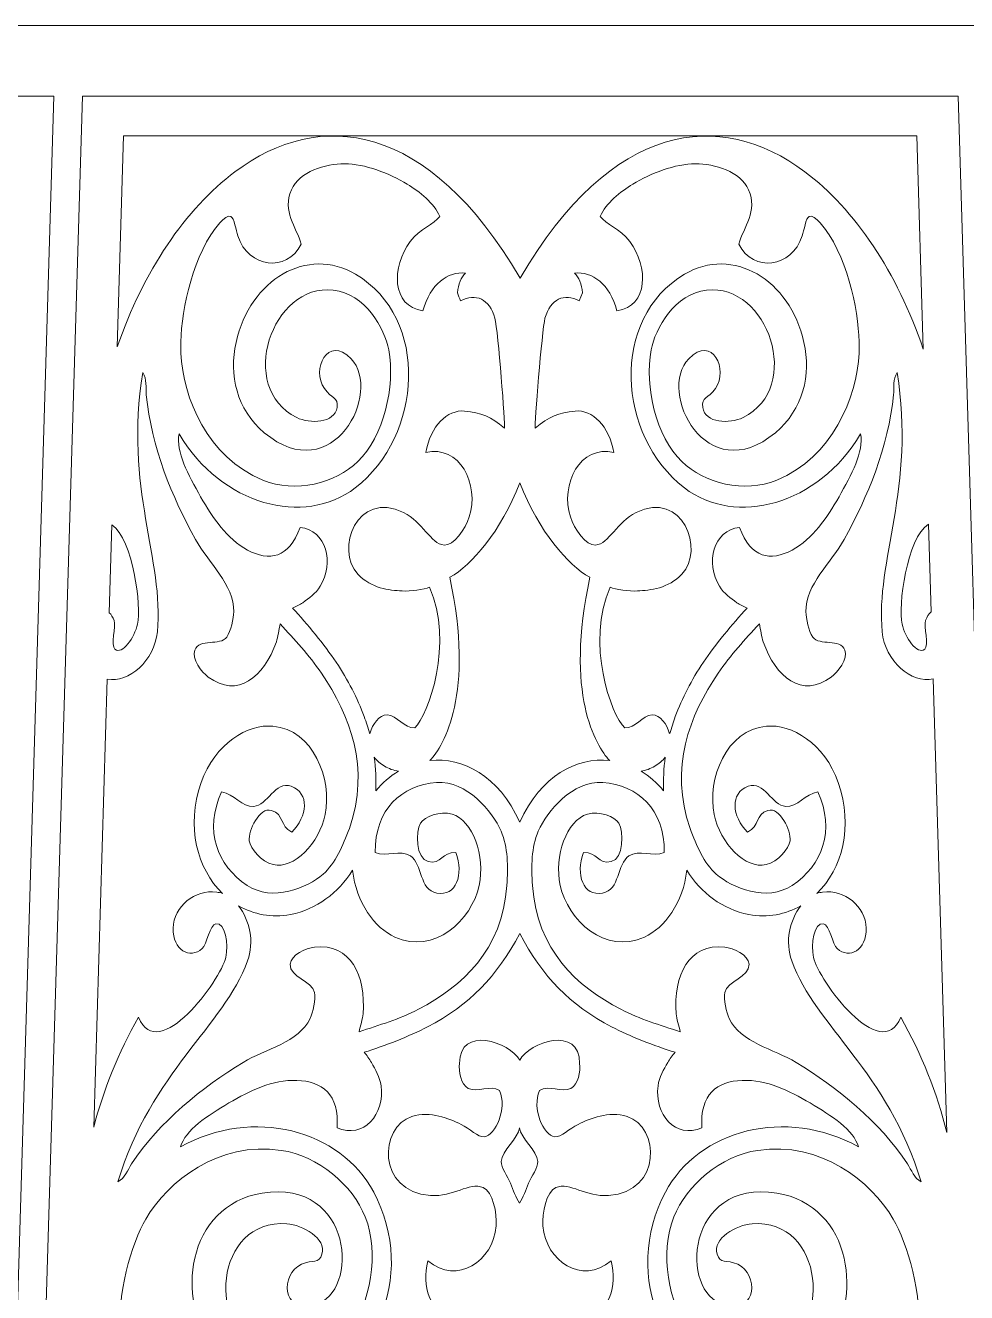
# Model space of a CAD drawing. Header units: millimetres. Extents: x -450 to 450, y -635 to 635.
# Drawn here: x -373.1 to -306.7, y 545.8 to 635.2 of the extents above; entities that cross this region are included whole.
import ezdxf

# ---------------------------------------------------------------- set-up
doc = ezdxf.new("R2010")
doc.units = ezdxf.units.MM
doc.header["$MEASUREMENT"] = 0
doc.layers.add('Camada 1', color=7, linetype='Continuous')

msp = doc.modelspace()

# ---------------------------------------------------------------- linework, layer by layer
at = {"layer": 'Camada 1', "color": 254, "lineweight": 20}
msp.add_lwpolyline([(-450, 35.1801), (450, 35.1801), (450, 635.1801), (-450, 635.1801), (-450, 35.1801)], close=True, dxfattribs=at)
at = {"layer": 'Camada 1', "color": 250, "lineweight": 20}
for points, knots in [([(-445, 630.1801), (-445, 630.1801), (-438.9545, 430.1057), (-438.9545, 430.1057), (-438.9545, 430.1057), (-438.9545, 430.1057), (-377.1447, 430.1057), (-377.1447, 430.1057), (-377.1447, 430.1057), (-377.1447, 430.1057), (-371.0992, 630.1801), (-371.0992, 630.1801), (-371.0992, 630.1801), (-371.0992, 630.1801), (-445, 630.1801), (-445, 630.1801)], [0, 0, 0, 0, 0.2, 0.2, 0.2, 0.2, 0.4, 0.4, 0.4, 0.4, 0.6, 0.6, 0.6, 0.6, 1, 1, 1, 1]), ([(-301.2439, 430.1057), (-301.2439, 430.1057), (-307.2894, 630.1801), (-307.2894, 630.1801), (-307.2894, 630.1801), (-307.2894, 630.1801), (-369.0992, 630.1801), (-369.0992, 630.1801), (-369.0992, 630.1801), (-369.0992, 630.1801), (-375.1447, 430.1057), (-375.1447, 430.1057), (-375.1447, 430.1057), (-375.1447, 430.1057), (-301.2439, 430.1057), (-301.2439, 430.1057)], [0, 0, 0, 0, 0.2, 0.2, 0.2, 0.2, 0.4, 0.4, 0.4, 0.4, 0.6, 0.6, 0.6, 0.6, 1, 1, 1, 1]), ([(-318.1032, 624.8489), (-324.0889, 629.3266), (-331.7358, 628.431), (-338.2025, 617.3354), (-338.2025, 617.3354), (-344.6768, 628.431), (-352.3336, 629.3305), (-358.3246, 624.8489), (-358.3246, 624.8489), (-361.8121, 622.24), (-364.7972, 617.8211), (-366.6323, 612.4955), (-366.6323, 612.4955), (-366.6323, 612.4955), (-366.1825, 627.3801), (-366.1825, 627.3801), (-366.1825, 627.3801), (-366.1825, 627.3801), (-310.2061, 627.3801), (-310.2061, 627.3801), (-310.2061, 627.3801), (-310.2061, 627.3801), (-309.7517, 612.3415), (-309.7517, 612.3415), (-309.7517, 612.3415), (-311.5769, 617.7345), (-314.5794, 622.2128), (-318.1032, 624.8489)], [0, 0, 0, 0, 0.125, 0.125, 0.125, 0.125, 0.25, 0.25, 0.25, 0.25, 0.375, 0.375, 0.375, 0.375, 0.5, 0.5, 0.5, 0.5, 0.625, 0.625, 0.625, 0.625, 0.75, 0.75, 0.75, 0.75, 1, 1, 1, 1]), ([(-346.531, 595.2754), (-345.923, 595.2317), (-344.996, 595.3845), (-344.5932, 595.5374), (-344.5932, 595.5374), (-342.8455, 591.6714), (-344.6844, 586.4513), (-345.6419, 585.6213), (-345.6419, 585.6213), (-346.379, 585.534), (-346.8729, 586.5168), (-347.5796, 586.5387), (-347.5796, 586.5387), (-348.1419, 586.5605), (-348.6283, 585.8179), (-348.7878, 585.2718), (-348.7878, 585.2718), (-348.803, 585.25), (-348.8182, 585.2281), (-348.8258, 585.2063), (-348.8258, 585.2063), (-348.9322, 585.5994), (-349.0578, 586.0127), (-349.2058, 586.4076), (-349.2058, 586.4076), (-349.696, 587.7162), (-350.3331, 588.9827), (-351.1891, 590.2518), (-351.1891, 590.2518), (-352.0124, 591.4726), (-353.2332, 592.9601), (-354.2591, 594.0522), (-354.2591, 594.0522), (-354.0235, 594.1832), (-353.7576, 594.2925), (-353.5448, 594.4454), (-353.5448, 594.4454), (-353.1117, 594.773), (-352.6405, 595.0787), (-352.3138, 595.603), (-352.3138, 595.603), (-351.3107, 597.2411), (-351.8654, 599.5781), (-353.7348, 599.7529), (-353.7348, 599.7529), (-354.5251, 597.5687), (-355.9157, 597.3502), (-357.4355, 598.1585), (-357.4355, 598.1585), (-358.9021, 598.9666), (-359.8747, 600.4081), (-360.7486, 601.9152), (-360.7486, 601.9152), (-361.6149, 603.4442), (-362.5192, 605.1259), (-362.276, 606.349), (-362.276, 606.349), (-359.2592, 601.3255), (-353.4764, 599.7748), (-349.8365, 602.5486), (-349.8365, 602.5486), (-345.0796, 606.218), (-344.5524, 614.5021), (-349.8137, 617.6194), (-349.8137, 617.6194), (-353.2151, 619.6347), (-357.2556, 617.2684), (-358.2486, 612.8141), (-358.2486, 612.8141), (-358.7601, 610.5195), (-358.2258, 608.0964), (-356.2576, 606.4364), (-356.2576, 606.4364), (-351.3867, 602.3957), (-347.8836, 609.3414), (-350.1329, 611.6565), (-350.1329, 611.6565), (-351.797, 613.3602), (-352.9521, 610.8921), (-352.0174, 609.5597), (-352.0174, 609.5597), (-351.5083, 608.8171), (-351.0219, 608.9701), (-351.1207, 608.2275), (-351.1207, 608.2275), (-351.2803, 607.0917), (-353.0433, 607.048), (-353.9703, 607.5067), (-353.9703, 607.5067), (-358.241, 609.6253), (-355.7181, 616.9859), (-351.3867, 616.5054), (-351.3867, 616.5054), (-349.1602, 616.2652), (-347.7468, 613.7752), (-347.4732, 612.29), (-347.4732, 612.29), (-346.9945, 609.669), (-347.838, 606.1743), (-349.6541, 604.4051), (-349.6541, 604.4051), (-351.2423, 602.8544), (-354.0539, 602.1555), (-356.3564, 603.0946), (-356.3564, 603.0946), (-360.2775, 604.689), (-362.0025, 608.9264), (-362.1468, 612.0497), (-362.1468, 612.0497), (-362.2456, 613.9718), (-361.6757, 617.8159), (-360.0343, 620.3933), (-360.0343, 620.3933), (-359.8064, 620.7646), (-359.0009, 621.8566), (-358.6285, 621.7038), (-358.6285, 621.7038), (-358.3702, 621.5945), (-358.2562, 620.699), (-358.1346, 620.3277), (-358.1346, 620.3277), (-357.3519, 618.0344), (-354.6998, 617.7285), (-353.6436, 619.7379), (-353.6436, 619.7379), (-354.0007, 620.9611), (-355.0114, 622.0751), (-354.3427, 623.5821), (-354.3427, 623.5821), (-353.7728, 624.8708), (-351.9414, 625.4168), (-350.5888, 625.4168), (-350.5888, 625.4168), (-349.1754, 625.4168), (-347.4124, 624.7397), (-346.1814, 623.9753), (-346.1814, 623.9753), (-345.2999, 623.451), (-344.2513, 622.621), (-343.8789, 621.7038), (-343.8789, 621.7038), (-344.2437, 621.1359), (-345.2771, 620.8519), (-345.9534, 619.9346), (-345.9534, 619.9346), (-347.2833, 618.1435), (-347.2985, 615.3478), (-345.0568, 615.042), (-345.0568, 615.042), (-344.54, 616.9422), (-343.309, 617.8159), (-342.0552, 617.7067), (-342.0552, 617.7067), (-342.3667, 617.4009), (-342.5795, 616.9204), (-342.6251, 616.3089), (-342.6251, 616.3089), (-342.5567, 616.1122), (-342.4807, 615.9157), (-342.4047, 615.7409), (-342.4047, 615.7409), (-341.3333, 616.3089), (-340.3682, 615.8939), (-339.9806, 614.5178), (-339.9806, 614.5178), (-339.7603, 613.6224), (-339.2435, 606.9169), (-339.2967, 606.764), (-339.2967, 606.764), (-340.2618, 607.5721), (-340.9381, 607.8562), (-342.1236, 607.9653), (-342.1236, 607.9653), (-343.3318, 608.0745), (-344.54, 606.9169), (-344.8516, 605.0386), (-344.8516, 605.0386), (-342.5111, 605.6064), (-341.0369, 602.8325), (-341.7892, 600.4955), (-341.7892, 600.4955), (-342.0628, 599.6655), (-342.891, 598.4424), (-343.5598, 598.5079), (-343.5598, 598.5079), (-344.5324, 598.6171), (-345.0692, 600.134), (-346.4246, 600.8013), (-346.4246, 600.8013), (-349.7272, 602.4272), (-351.2803, 598.1802), (-349.6541, 596.4548), (-349.6541, 596.4548), (-348.6967, 595.45), (-347.4428, 595.3191), (-346.531, 595.2754)], [0, 0, 0, 0, 0.02, 0.02, 0.02, 0.02, 0.04, 0.04, 0.04, 0.04, 0.06, 0.06, 0.06, 0.06, 0.08, 0.08, 0.08, 0.08, 0.1, 0.1, 0.1, 0.1, 0.12, 0.12, 0.12, 0.12, 0.14, 0.14, 0.14, 0.14, 0.16, 0.16, 0.16, 0.16, 0.18, 0.18, 0.18, 0.18, 0.2, 0.2, 0.2, 0.2, 0.22, 0.22, 0.22, 0.22, 0.24, 0.24, 0.24, 0.24, 0.26, 0.26, 0.26, 0.26, 0.28, 0.28, 0.28, 0.28, 0.3, 0.3, 0.3, 0.3, 0.32, 0.32, 0.32, 0.32, 0.34, 0.34, 0.34, 0.34, 0.36, 0.36, 0.36, 0.36, 0.38, 0.38, 0.38, 0.38, 0.4, 0.4, 0.4, 0.4, 0.42, 0.42, 0.42, 0.42, 0.44, 0.44, 0.44, 0.44, 0.46, 0.46, 0.46, 0.46, 0.48, 0.48, 0.48, 0.48, 0.5, 0.5, 0.5, 0.5, 0.52, 0.52, 0.52, 0.52, 0.54, 0.54, 0.54, 0.54, 0.56, 0.56, 0.56, 0.56, 0.58, 0.58, 0.58, 0.58, 0.6, 0.6, 0.6, 0.6, 0.62, 0.62, 0.62, 0.62, 0.64, 0.64, 0.64, 0.64, 0.66, 0.66, 0.66, 0.66, 0.68, 0.68, 0.68, 0.68, 0.7, 0.7, 0.7, 0.7, 0.72, 0.72, 0.72, 0.72, 0.74, 0.74, 0.74, 0.74, 0.76, 0.76, 0.76, 0.76, 0.78, 0.78, 0.78, 0.78, 0.8, 0.8, 0.8, 0.8, 0.82, 0.82, 0.82, 0.82, 0.84, 0.84, 0.84, 0.84, 0.86, 0.86, 0.86, 0.86, 0.88, 0.88, 0.88, 0.88, 0.9, 0.9, 0.9, 0.9, 0.92, 0.92, 0.92, 0.92, 0.94, 0.94, 0.94, 0.94, 0.96, 0.96, 0.96, 0.96, 1, 1, 1, 1]), ([(-322.1839, 594.0522), (-323.2173, 592.9601), (-324.4381, 591.4726), (-325.2614, 590.2518), (-325.2614, 590.2518), (-326.1174, 588.9827), (-326.761, 587.7192), (-327.2524, 586.4076), (-327.2524, 586.4076), (-327.3992, 586.0157), (-327.5259, 585.5994), (-327.6323, 585.2063), (-327.6323, 585.2063), (-327.6475, 585.2281), (-327.6627, 585.25), (-327.6703, 585.2718), (-327.6703, 585.2718), (-327.8299, 585.8179), (-328.3162, 586.5605), (-328.8785, 586.5387), (-328.8785, 586.5387), (-329.5777, 586.5168), (-330.0792, 585.534), (-330.8163, 585.6213), (-330.8163, 585.6213), (-331.7738, 586.4513), (-333.6051, 591.6714), (-331.8497, 595.5374), (-331.8497, 595.5374), (-331.4546, 595.3845), (-330.5199, 595.2317), (-329.9196, 595.2754), (-329.9196, 595.2754), (-329.0077, 595.3191), (-327.7463, 595.45), (-326.7812, 596.4548), (-326.7812, 596.4548), (-325.1551, 598.1802), (-326.7157, 602.4273), (-330.0184, 600.8013), (-330.0184, 600.8013), (-331.3738, 600.134), (-331.9105, 598.6171), (-332.8832, 598.5079), (-332.8832, 598.5079), (-333.5519, 598.4424), (-334.3802, 599.6655), (-334.6538, 600.4955), (-334.6538, 600.4955), (-335.4061, 602.8325), (-333.9319, 605.6064), (-331.5914, 605.0386), (-331.5914, 605.0386), (-331.9029, 606.9169), (-333.1036, 608.0745), (-334.3118, 607.9653), (-334.3118, 607.9653), (-335.4973, 607.8562), (-336.166, 607.5721), (-337.1462, 606.764), (-337.1462, 606.764), (-337.1994, 606.9169), (-336.6675, 613.6224), (-336.4471, 614.5178), (-336.4471, 614.5178), (-336.052, 615.8939), (-335.0945, 616.3089), (-334.0231, 615.7409), (-334.0231, 615.7409), (-334.0231, 615.7409), (-333.8027, 616.3089), (-333.8027, 616.3089), (-333.8027, 616.3089), (-333.8407, 616.9204), (-334.0534, 617.4009), (-334.365, 617.7067), (-334.365, 617.7067), (-333.1036, 617.8159), (-331.8725, 616.9422), (-331.371, 615.042), (-331.371, 615.042), (-329.1293, 615.3478), (-329.1369, 618.1435), (-330.4591, 619.9346), (-330.4591, 619.9346), (-331.143, 620.8519), (-332.1689, 621.1359), (-332.5413, 621.7038), (-332.5413, 621.7038), (-332.1689, 622.621), (-331.1126, 623.451), (-330.2388, 623.9753), (-330.2388, 623.9753), (-329.0077, 624.7397), (-327.2448, 625.4168), (-325.8238, 625.4168), (-325.8238, 625.4168), (-324.4787, 625.4168), (-322.6474, 624.8708), (-322.0775, 623.5821), (-322.0775, 623.5821), (-321.4088, 622.0751), (-322.4194, 620.9611), (-322.7766, 619.7379), (-322.7766, 619.7379), (-321.7203, 617.7285), (-319.0607, 618.0344), (-318.2856, 620.3277), (-318.2856, 620.3277), (-318.164, 620.699), (-318.0424, 621.5945), (-317.7917, 621.7038), (-317.7917, 621.7038), (-317.4193, 621.8566), (-316.6138, 620.7646), (-316.3858, 620.3933), (-316.3858, 620.3933), (-314.7445, 617.8159), (-314.1821, 613.9718), (-314.2809, 612.0497), (-314.2809, 612.0497), (-314.4329, 608.9264), (-316.1655, 604.689), (-320.0865, 603.0946), (-320.0865, 603.0946), (-322.389, 602.1555), (-325.2006, 602.8544), (-326.7888, 604.4051), (-326.7888, 604.4051), (-328.605, 606.1743), (-329.4409, 609.669), (-328.9545, 612.29), (-328.9545, 612.29), (-328.681, 613.7752), (-327.26, 616.2652), (-325.0411, 616.5054), (-325.0411, 616.5054), (-320.7021, 616.9859), (-318.1944, 609.6253), (-322.465, 607.5067), (-322.465, 607.5067), (-323.3997, 607.048), (-325.1627, 607.0917), (-325.3146, 608.2275), (-325.3146, 608.2275), (-325.4134, 608.9701), (-324.9271, 608.8171), (-324.4104, 609.5597), (-324.4104, 609.5597), (-323.4757, 610.8921), (-324.6307, 613.3602), (-326.3025, 611.6565), (-326.3025, 611.6565), (-328.5518, 609.3414), (-325.0563, 602.3957), (-320.1853, 606.4364), (-320.1853, 606.4364), (-318.2096, 608.0964), (-317.6629, 610.5208), (-318.1716, 612.8141), (-318.1716, 612.8141), (-319.1598, 617.2697), (-323.2027, 619.6299), (-326.5989, 617.6194), (-326.5989, 617.6194), (-331.873, 614.4973), (-331.3634, 606.218), (-326.6065, 602.5486), (-326.6065, 602.5486), (-322.9665, 599.7748), (-317.1837, 601.3255), (-314.1669, 606.349), (-314.1669, 606.349), (-313.9238, 605.1259), (-314.8281, 603.4442), (-315.6943, 601.9152), (-315.6943, 601.9152), (-316.5682, 600.4081), (-317.5409, 598.9666), (-319.0075, 598.1585), (-319.0075, 598.1585), (-320.5273, 597.3502), (-321.9103, 597.5687), (-322.7082, 599.7529), (-322.7082, 599.7529), (-324.5775, 599.5781), (-325.1323, 597.2411), (-324.1292, 595.603), (-324.1292, 595.603), (-323.81, 595.0787), (-323.3389, 594.773), (-322.8982, 594.4454), (-322.8982, 594.4454), (-322.6854, 594.2925), (-322.427, 594.1832), (-322.1839, 594.0522)], [0, 0, 0, 0, 0.02, 0.02, 0.02, 0.02, 0.04, 0.04, 0.04, 0.04, 0.06, 0.06, 0.06, 0.06, 0.08, 0.08, 0.08, 0.08, 0.1, 0.1, 0.1, 0.1, 0.12, 0.12, 0.12, 0.12, 0.14, 0.14, 0.14, 0.14, 0.16, 0.16, 0.16, 0.16, 0.18, 0.18, 0.18, 0.18, 0.2, 0.2, 0.2, 0.2, 0.22, 0.22, 0.22, 0.22, 0.24, 0.24, 0.24, 0.24, 0.26, 0.26, 0.26, 0.26, 0.28, 0.28, 0.28, 0.28, 0.3, 0.3, 0.3, 0.3, 0.32, 0.32, 0.32, 0.32, 0.34, 0.34, 0.34, 0.34, 0.36, 0.36, 0.36, 0.36, 0.38, 0.38, 0.38, 0.38, 0.4, 0.4, 0.4, 0.4, 0.42, 0.42, 0.42, 0.42, 0.44, 0.44, 0.44, 0.44, 0.46, 0.46, 0.46, 0.46, 0.48, 0.48, 0.48, 0.48, 0.5, 0.5, 0.5, 0.5, 0.52, 0.52, 0.52, 0.52, 0.54, 0.54, 0.54, 0.54, 0.56, 0.56, 0.56, 0.56, 0.58, 0.58, 0.58, 0.58, 0.6, 0.6, 0.6, 0.6, 0.62, 0.62, 0.62, 0.62, 0.64, 0.64, 0.64, 0.64, 0.66, 0.66, 0.66, 0.66, 0.68, 0.68, 0.68, 0.68, 0.7, 0.7, 0.7, 0.7, 0.72, 0.72, 0.72, 0.72, 0.74, 0.74, 0.74, 0.74, 0.76, 0.76, 0.76, 0.76, 0.78, 0.78, 0.78, 0.78, 0.8, 0.8, 0.8, 0.8, 0.82, 0.82, 0.82, 0.82, 0.84, 0.84, 0.84, 0.84, 0.86, 0.86, 0.86, 0.86, 0.88, 0.88, 0.88, 0.88, 0.9, 0.9, 0.9, 0.9, 0.92, 0.92, 0.92, 0.92, 0.94, 0.94, 0.94, 0.94, 0.96, 0.96, 0.96, 0.96, 1, 1, 1, 1]), ([(-350.2545, 578.5228), (-350.7028, 577.2997), (-351.2347, 576.0765), (-352.1086, 575.2902), (-352.1086, 575.2902), (-353.218, 574.3292), (-355.6649, 573.3027), (-357.4735, 574.5039), (-357.4735, 574.5039), (-359.586, 575.9236), (-360.5359, 578.3699), (-359.2668, 581.1), (-359.2668, 581.1), (-358.3853, 580.9691), (-357.8382, 580.008), (-357.0023, 580.0735), (-357.0023, 580.0735), (-356.0297, 580.1391), (-355.5053, 581.8864), (-354.3503, 581.4933), (-354.3503, 581.4933), (-353.0661, 581.0346), (-353.1877, 579.3528), (-354.3199, 578.2606), (-354.3199, 578.2606), (-355.1862, 578.6756), (-354.8366, 579.5275), (-355.7561, 579.7896), (-355.7561, 579.7896), (-356.5996, 580.0517), (-357.3975, 578.348), (-357.3139, 577.6491), (-357.3139, 577.6491), (-357.2455, 577.103), (-356.478, 576.1639), (-355.6193, 575.9673), (-355.6193, 575.9673), (-354.1679, 575.6178), (-352.3746, 577.4526), (-351.9642, 579.5056), (-351.9642, 579.5056), (-351.4551, 581.9956), (-352.7849, 585.4903), (-355.6573, 585.7305), (-355.6573, 585.7305), (-357.3975, 585.9053), (-359.7456, 584.5292), (-360.7106, 581.7554), (-360.7106, 581.7554), (-361.7973, 578.632), (-360.9842, 575.6615), (-359.2136, 573.936), (-359.2136, 573.936), (-359.3428, 573.9797), (-359.4796, 574.0016), (-359.6164, 574.0234), (-359.6164, 574.0234), (-361.1438, 574.2418), (-362.656, 573.0186), (-362.6864, 571.4898), (-362.6864, 571.4898), (-362.7244, 569.939), (-361.5237, 569.262), (-360.6346, 570.0482), (-360.6346, 570.0482), (-360.3383, 570.3103), (-360.0799, 571.7519), (-359.6772, 571.7955), (-359.6772, 571.7955), (-359.0009, 571.9047), (-358.7653, 570.354), (-358.9781, 569.4148), (-358.9781, 569.4148), (-359.3276, 567.8204), (-363.735, 561.7921), (-365.1332, 565.1994), (-365.1332, 565.1994), (-366.5489, 562.7152), (-367.5962, 560.0893), (-368.2959, 557.4368), (-368.2959, 557.4368), (-368.2959, 557.4368), (-367.3405, 589.055), (-367.3405, 589.055), (-367.3405, 589.055), (-365.8166, 588.7509), (-364.001, 590.3643), (-363.8034, 592.3923), (-363.8034, 592.3923), (-363.3095, 597.4158), (-366.1667, 602.5705), (-364.8369, 610.6956), (-364.8369, 610.6956), (-364.5253, 610.215), (-364.6317, 609.6034), (-364.5861, 609.1011), (-364.5861, 609.1011), (-364.229, 605.4536), (-362.7776, 601.8933), (-361.1058, 598.9011), (-361.1058, 598.9011), (-360.1939, 597.2848), (-358.3853, 595.7122), (-358.4157, 593.8119), (-358.4157, 593.8119), (-358.4309, 593.3532), (-358.6133, 592.4141), (-358.9021, 592.021), (-358.9021, 592.021), (-359.396, 591.3656), (-360.817, 591.9554), (-361.1666, 591.1036), (-361.1666, 591.1036), (-361.4173, 590.492), (-360.665, 589.531), (-360.2091, 589.2034), (-360.2091, 589.2034), (-358.1498, 587.6526), (-356.288, 589.1815), (-355.4066, 591.6933), (-355.4066, 591.6933), (-355.2774, 592.0428), (-355.2394, 592.5232), (-355.133, 592.9601), (-355.133, 592.9601), (-354.1147, 591.8243), (-353.1207, 590.7965), (-352.2226, 589.4655), (-352.2226, 589.4655), (-350.2028, 586.472), (-348.7575, 582.8037), (-350.2545, 578.5228)], [0, 0, 0, 0, 0.0294118, 0.0294118, 0.0294118, 0.0294118, 0.0588235, 0.0588235, 0.0588235, 0.0588235, 0.0882353, 0.0882353, 0.0882353, 0.0882353, 0.1176471, 0.1176471, 0.1176471, 0.1176471, 0.1470588, 0.1470588, 0.1470588, 0.1470588, 0.1764706, 0.1764706, 0.1764706, 0.1764706, 0.2058824, 0.2058824, 0.2058824, 0.2058824, 0.2352941, 0.2352941, 0.2352941, 0.2352941, 0.2647059, 0.2647059, 0.2647059, 0.2647059, 0.2941176, 0.2941176, 0.2941176, 0.2941176, 0.3235294, 0.3235294, 0.3235294, 0.3235294, 0.3529412, 0.3529412, 0.3529412, 0.3529412, 0.3823529, 0.3823529, 0.3823529, 0.3823529, 0.4117647, 0.4117647, 0.4117647, 0.4117647, 0.4411765, 0.4411765, 0.4411765, 0.4411765, 0.4705882, 0.4705882, 0.4705882, 0.4705882, 0.5, 0.5, 0.5, 0.5, 0.5294118, 0.5294118, 0.5294118, 0.5294118, 0.5588235, 0.5588235, 0.5588235, 0.5588235, 0.5882353, 0.5882353, 0.5882353, 0.5882353, 0.6176471, 0.6176471, 0.6176471, 0.6176471, 0.6470588, 0.6470588, 0.6470588, 0.6470588, 0.6764706, 0.6764706, 0.6764706, 0.6764706, 0.7058824, 0.7058824, 0.7058824, 0.7058824, 0.7352941, 0.7352941, 0.7352941, 0.7352941, 0.7647059, 0.7647059, 0.7647059, 0.7647059, 0.7941176, 0.7941176, 0.7941176, 0.7941176, 0.8235294, 0.8235294, 0.8235294, 0.8235294, 0.8529412, 0.8529412, 0.8529412, 0.8529412, 0.8823529, 0.8823529, 0.8823529, 0.8823529, 0.9117647, 0.9117647, 0.9117647, 0.9117647, 0.9411765, 0.9411765, 0.9411765, 0.9411765, 1, 1, 1, 1]), ([(-309.0484, 589.067), (-309.0484, 589.067), (-308.0813, 557.0583), (-308.0813, 557.0583), (-308.0813, 557.0583), (-308.7773, 559.8392), (-309.8572, 562.5971), (-311.3401, 565.1994), (-311.3401, 565.1994), (-312.7459, 561.7921), (-317.1457, 567.8204), (-317.4953, 569.4148), (-317.4953, 569.4148), (-317.7005, 570.354), (-317.4649, 571.9047), (-316.7886, 571.7955), (-316.7886, 571.7955), (-316.3858, 571.7519), (-316.1275, 570.3103), (-315.8311, 570.0482), (-315.8311, 570.0482), (-314.9496, 569.262), (-313.7414, 569.939), (-313.7718, 571.4898), (-313.7718, 571.4898), (-313.8022, 573.0186), (-315.322, 574.2418), (-316.8494, 574.0234), (-316.8494, 574.0234), (-316.9938, 574.0016), (-317.1305, 573.9797), (-317.2521, 573.936), (-317.2521, 573.936), (-315.4816, 575.6615), (-314.6609, 578.632), (-315.7475, 581.7554), (-315.7475, 581.7554), (-316.7126, 584.5292), (-319.0607, 585.9053), (-320.8008, 585.7305), (-320.8008, 585.7305), (-323.6733, 585.4903), (-325.0107, 581.9956), (-324.5015, 579.5056), (-324.5015, 579.5056), (-324.0912, 577.4526), (-322.2978, 575.6178), (-320.8464, 575.9673), (-320.8464, 575.9673), (-319.9878, 576.1639), (-319.2127, 577.103), (-319.1519, 577.6491), (-319.1519, 577.6491), (-319.0683, 578.348), (-319.8662, 580.0517), (-320.7097, 579.7896), (-320.7097, 579.7896), (-321.6215, 579.5275), (-321.272, 578.6756), (-322.1459, 578.2606), (-322.1459, 578.2606), (-323.2705, 579.3528), (-323.3997, 581.0346), (-322.1155, 581.4933), (-322.1155, 581.4933), (-320.9528, 581.8864), (-320.4361, 580.1391), (-319.4558, 580.0735), (-319.4558, 580.0735), (-318.6275, 580.008), (-318.0652, 580.9691), (-317.1913, 581.1), (-317.1913, 581.1), (-315.9299, 578.3699), (-316.8798, 575.9236), (-318.9923, 574.5039), (-318.9923, 574.5039), (-320.8008, 573.3027), (-323.2477, 574.3292), (-324.3572, 575.2902), (-324.3572, 575.2902), (-325.231, 576.0765), (-325.763, 577.2997), (-326.2037, 578.5228), (-326.2037, 578.5228), (-327.7007, 582.8037), (-326.2539, 586.4707), (-324.228, 589.4655), (-324.228, 589.4655), (-323.3284, 590.7953), (-322.3358, 591.8243), (-321.3176, 592.9601), (-321.3176, 592.9601), (-321.2112, 592.5232), (-321.1732, 592.0428), (-321.044, 591.6933), (-321.044, 591.6933), (-320.1625, 589.1815), (-318.3084, 587.6526), (-316.2415, 589.2034), (-316.2415, 589.2034), (-315.7855, 589.531), (-315.0484, 590.492), (-315.284, 591.1036), (-315.284, 591.1036), (-315.6259, 591.9554), (-317.0546, 591.3656), (-317.5485, 592.021), (-317.5485, 592.021), (-317.8372, 592.4141), (-318.012, 593.3532), (-318.0272, 593.8119), (-318.0272, 593.8119), (-318.0576, 595.7122), (-316.2567, 597.2848), (-315.3372, 598.9011), (-315.3372, 598.9011), (-313.6654, 601.8933), (-312.214, 605.4536), (-311.8417, 609.1011), (-311.8417, 609.1011), (-311.7885, 609.6034), (-311.91, 610.215), (-311.5909, 610.6956), (-311.5909, 610.6956), (-310.2763, 602.5705), (-313.1335, 597.4158), (-312.6471, 592.3923), (-312.6471, 592.3923), (-312.4472, 590.3391), (-310.5954, 588.7107), (-309.0484, 589.067)], [0, 0, 0, 0, 0.0294118, 0.0294118, 0.0294118, 0.0294118, 0.0588235, 0.0588235, 0.0588235, 0.0588235, 0.0882353, 0.0882353, 0.0882353, 0.0882353, 0.1176471, 0.1176471, 0.1176471, 0.1176471, 0.1470588, 0.1470588, 0.1470588, 0.1470588, 0.1764706, 0.1764706, 0.1764706, 0.1764706, 0.2058824, 0.2058824, 0.2058824, 0.2058824, 0.2352941, 0.2352941, 0.2352941, 0.2352941, 0.2647059, 0.2647059, 0.2647059, 0.2647059, 0.2941176, 0.2941176, 0.2941176, 0.2941176, 0.3235294, 0.3235294, 0.3235294, 0.3235294, 0.3529412, 0.3529412, 0.3529412, 0.3529412, 0.3823529, 0.3823529, 0.3823529, 0.3823529, 0.4117647, 0.4117647, 0.4117647, 0.4117647, 0.4411765, 0.4411765, 0.4411765, 0.4411765, 0.4705882, 0.4705882, 0.4705882, 0.4705882, 0.5, 0.5, 0.5, 0.5, 0.5294118, 0.5294118, 0.5294118, 0.5294118, 0.5588235, 0.5588235, 0.5588235, 0.5588235, 0.5882353, 0.5882353, 0.5882353, 0.5882353, 0.6176471, 0.6176471, 0.6176471, 0.6176471, 0.6470588, 0.6470588, 0.6470588, 0.6470588, 0.6764706, 0.6764706, 0.6764706, 0.6764706, 0.7058824, 0.7058824, 0.7058824, 0.7058824, 0.7352941, 0.7352941, 0.7352941, 0.7352941, 0.7647059, 0.7647059, 0.7647059, 0.7647059, 0.7941176, 0.7941176, 0.7941176, 0.7941176, 0.8235294, 0.8235294, 0.8235294, 0.8235294, 0.8529412, 0.8529412, 0.8529412, 0.8529412, 0.8823529, 0.8823529, 0.8823529, 0.8823529, 0.9117647, 0.9117647, 0.9117647, 0.9117647, 0.9411765, 0.9411765, 0.9411765, 0.9411765, 1, 1, 1, 1]), ([(-333.2784, 596.2363), (-335.0565, 588.0021), (-332.8832, 584.3763), (-331.8801, 583.3061), (-331.8801, 583.3061), (-334.2054, 583.5682), (-336.7283, 582.2577), (-338.2253, 578.9596), (-338.2253, 578.9596), (-339.7299, 582.2577), (-342.2527, 583.5682), (-344.5704, 583.3061), (-344.5704, 583.3061), (-343.575, 584.3763), (-341.4017, 588.0021), (-343.1646, 596.2363), (-343.1646, 596.2363), (-341.6068, 597.11), (-339.5779, 599.447), (-338.2177, 602.8981), (-338.2177, 602.8981), (-336.8651, 599.447), (-334.8361, 597.11), (-333.2784, 596.2363)], [0, 0, 0, 0, 0.1428571, 0.1428571, 0.1428571, 0.1428571, 0.2857143, 0.2857143, 0.2857143, 0.2857143, 0.4285714, 0.4285714, 0.4285714, 0.4285714, 0.5714286, 0.5714286, 0.5714286, 0.5714286, 0.7142857, 0.7142857, 0.7142857, 0.7142857, 1, 1, 1, 1]), ([(-309.3783, 599.9843), (-309.3783, 599.9843), (-309.1913, 593.7946), (-309.1913, 593.7946), (-309.1913, 593.7946), (-309.3562, 593.6569), (-309.4934, 593.458), (-309.5848, 593.2004), (-309.5848, 593.2004), (-309.7215, 592.8073), (-309.334, 591.4093), (-309.6456, 591.1691), (-309.6456, 591.1691), (-310.1775, 590.7323), (-311.0362, 591.9991), (-311.2489, 592.9382), (-311.2489, 592.9382), (-311.54, 594.1675), (-310.9115, 599.0272), (-309.3783, 599.9843)], [0, 0, 0, 0, 0.1666667, 0.1666667, 0.1666667, 0.1666667, 0.3333333, 0.3333333, 0.3333333, 0.3333333, 0.5, 0.5, 0.5, 0.5, 0.6666667, 0.6666667, 0.6666667, 0.6666667, 1, 1, 1, 1]), ([(-367.0114, 599.9474), (-365.5198, 598.9108), (-364.914, 594.1529), (-365.2016, 592.9382), (-365.2016, 592.9382), (-365.4144, 591.9991), (-366.2731, 590.7323), (-366.7974, 591.1691), (-366.7974, 591.1691), (-367.109, 591.4093), (-366.729, 592.8073), (-366.8582, 593.2004), (-366.8582, 593.2004), (-366.9412, 593.4261), (-367.0588, 593.6067), (-367.1989, 593.7407), (-367.1989, 593.7407), (-367.1989, 593.7407), (-367.0114, 599.9474), (-367.0114, 599.9474)], [0, 0, 0, 0, 0.1666667, 0.1666667, 0.1666667, 0.1666667, 0.3333333, 0.3333333, 0.3333333, 0.3333333, 0.5, 0.5, 0.5, 0.5, 0.6666667, 0.6666667, 0.6666667, 0.6666667, 1, 1, 1, 1]), ([(-347.7696, 582.9129), (-347.4741, 582.7365), (-347.1313, 582.6072), (-346.7817, 582.5635), (-346.7817, 582.5635), (-347.382, 582.1922), (-347.9216, 581.7335), (-348.3851, 581.1656), (-348.3851, 581.1656), (-348.3547, 581.9519), (-348.3927, 582.76), (-348.4991, 583.5463), (-348.4991, 583.5463), (-348.3015, 583.3061), (-348.0591, 583.0858), (-347.7696, 582.9129)], [0, 0, 0, 0, 0.2, 0.2, 0.2, 0.2, 0.4, 0.4, 0.4, 0.4, 0.6, 0.6, 0.6, 0.6, 1, 1, 1, 1]), ([(-329.6688, 582.5635), (-329.3269, 582.6072), (-328.9916, 582.7365), (-328.6962, 582.9129), (-328.6962, 582.9129), (-328.4066, 583.0859), (-328.1566, 583.3061), (-327.9591, 583.5463), (-327.9591, 583.5463), (-328.0655, 582.76), (-328.1035, 581.9519), (-328.0731, 581.1656), (-328.0731, 581.1656), (-328.5366, 581.7335), (-329.0837, 582.1922), (-329.6688, 582.5635)], [0, 0, 0, 0, 0.2, 0.2, 0.2, 0.2, 0.4, 0.4, 0.4, 0.4, 0.6, 0.6, 0.6, 0.6, 1, 1, 1, 1]), ([(-344.0917, 581.7554), (-341.9716, 581.9083), (-340.163, 579.7459), (-339.5475, 578.3262), (-339.5475, 578.3262), (-339.0536, 577.1904), (-339.046, 575.8145), (-339.1372, 574.5039), (-339.1372, 574.5039), (-339.4563, 569.9172), (-342.2602, 567.3831), (-345.3759, 565.7672), (-345.3759, 565.7672), (-346.7663, 565.0462), (-348.1267, 564.6533), (-349.5705, 564.1728), (-349.5705, 564.1728), (-349.4794, 564.6096), (-349.3198, 565.0683), (-349.2894, 565.4396), (-349.2894, 565.4396), (-349.069, 568.1261), (-350.1557, 570.4414), (-352.7241, 570.1355), (-352.7241, 570.1355), (-353.2864, 570.0701), (-354.3959, 569.6114), (-354.4263, 568.9342), (-354.4263, 568.9342), (-354.4719, 568.017), (-352.8913, 567.7767), (-352.7089, 566.9467), (-352.7089, 566.9467), (-352.6101, 566.4661), (-352.8381, 565.527), (-353.0281, 565.112), (-353.0281, 565.112), (-353.8108, 563.4084), (-356.1892, 562.9715), (-357.747, 562.0104), (-357.747, 562.0104), (-360.6574, 560.2413), (-363.6362, 557.8606), (-365.6348, 554.8464), (-365.6348, 554.8464), (-365.9083, 554.4314), (-366.0755, 553.8418), (-366.5998, 553.5796), (-366.5998, 553.5796), (-364.1834, 561.4208), (-359.1756, 564.4786), (-357.4355, 569.1746), (-357.4355, 569.1746), (-356.9491, 570.5069), (-357.2911, 572.0577), (-358.0662, 573.0623), (-358.0662, 573.0623), (-357.0023, 572.4508), (-355.7346, 572.1972), (-354.4111, 572.4508), (-354.4111, 572.4508), (-352.543, 572.8087), (-351.0599, 573.9579), (-350.0265, 575.5741), (-350.0265, 575.5741), (-349.7909, 573.2808), (-348.4459, 571.4898), (-347.0477, 570.8564), (-347.0477, 570.8564), (-344.2665, 569.5896), (-341.622, 572.0358), (-341.0901, 574.5039), (-341.0901, 574.5039), (-340.6494, 576.5571), (-341.546, 579.0906), (-343.005, 579.5275), (-343.005, 579.5275), (-343.8637, 579.7896), (-344.9504, 579.3309), (-345.2239, 578.8941), (-345.2239, 578.8941), (-345.5887, 578.3043), (-345.5659, 576.3823), (-344.692, 576.1858), (-344.692, 576.1858), (-343.7421, 575.9454), (-343.7193, 576.8847), (-342.7467, 576.8191), (-342.7467, 576.8191), (-342.1539, 575.2684), (-342.7239, 573.6958), (-344.0841, 573.9579), (-344.0841, 573.9579), (-345.3303, 574.1763), (-345.072, 576.011), (-345.9458, 576.5789), (-345.9458, 576.5789), (-346.6829, 577.0593), (-347.5796, 576.4915), (-348.4383, 576.8191), (-348.4383, 576.8191), (-348.4459, 579.8989), (-346.5765, 581.5587), (-344.0917, 581.7554)], [0, 0, 0, 0, 0.037037, 0.037037, 0.037037, 0.037037, 0.0740741, 0.0740741, 0.0740741, 0.0740741, 0.1111111, 0.1111111, 0.1111111, 0.1111111, 0.1481481, 0.1481481, 0.1481481, 0.1481481, 0.1851852, 0.1851852, 0.1851852, 0.1851852, 0.2222222, 0.2222222, 0.2222222, 0.2222222, 0.2592593, 0.2592593, 0.2592593, 0.2592593, 0.2962963, 0.2962963, 0.2962963, 0.2962963, 0.3333333, 0.3333333, 0.3333333, 0.3333333, 0.3703704, 0.3703704, 0.3703704, 0.3703704, 0.4074074, 0.4074074, 0.4074074, 0.4074074, 0.4444444, 0.4444444, 0.4444444, 0.4444444, 0.4814815, 0.4814815, 0.4814815, 0.4814815, 0.5185185, 0.5185185, 0.5185185, 0.5185185, 0.5555556, 0.5555556, 0.5555556, 0.5555556, 0.5925926, 0.5925926, 0.5925926, 0.5925926, 0.6296296, 0.6296296, 0.6296296, 0.6296296, 0.6666667, 0.6666667, 0.6666667, 0.6666667, 0.7037037, 0.7037037, 0.7037037, 0.7037037, 0.7407407, 0.7407407, 0.7407407, 0.7407407, 0.7777778, 0.7777778, 0.7777778, 0.7777778, 0.8148148, 0.8148148, 0.8148148, 0.8148148, 0.8518519, 0.8518519, 0.8518519, 0.8518519, 0.8888889, 0.8888889, 0.8888889, 0.8888889, 0.9259259, 0.9259259, 0.9259259, 0.9259259, 1, 1, 1, 1]), ([(-319.0303, 569.1746), (-317.2977, 564.4786), (-312.2976, 561.4208), (-309.8887, 553.5796), (-309.8887, 553.5796), (-310.4131, 553.8418), (-310.5802, 554.4314), (-310.8538, 554.8464), (-310.8538, 554.8464), (-312.8523, 557.8606), (-315.8235, 560.2413), (-318.7263, 562.0104), (-318.7263, 562.0104), (-320.2917, 562.9715), (-322.6626, 563.4084), (-323.4453, 565.112), (-323.4453, 565.112), (-323.6277, 565.527), (-323.8632, 566.4661), (-323.7568, 566.9467), (-323.7568, 566.9467), (-323.5821, 567.7767), (-322.0015, 568.017), (-322.0395, 568.9342), (-322.0395, 568.9342), (-322.0699, 569.6114), (-323.1717, 570.0701), (-323.7416, 570.1355), (-323.7416, 570.1355), (-326.3101, 570.4414), (-327.4043, 568.1261), (-327.184, 565.4396), (-327.184, 565.4396), (-327.1536, 565.0683), (-326.994, 564.6096), (-326.9028, 564.1728), (-326.9028, 564.1728), (-328.3466, 564.6533), (-329.707, 565.0462), (-331.0974, 565.7672), (-331.0974, 565.7672), (-334.2131, 567.3831), (-337.0094, 569.9172), (-337.3286, 574.5039), (-337.3286, 574.5039), (-337.4198, 575.8145), (-337.4122, 577.1904), (-336.9183, 578.3262), (-336.9183, 578.3262), (-336.2951, 579.7459), (-334.4866, 581.9083), (-332.3665, 581.7554), (-332.3665, 581.7554), (-329.8816, 581.5587), (-328.0123, 579.8989), (-328.0275, 576.8191), (-328.0275, 576.8191), (-328.8785, 576.4915), (-329.7828, 577.0593), (-330.5199, 576.5789), (-330.5199, 576.5789), (-331.3862, 576.011), (-331.1354, 574.1763), (-332.3893, 573.9579), (-332.3893, 573.9579), (-333.7419, 573.6958), (-334.3194, 575.2684), (-333.7191, 576.8191), (-333.7191, 576.8191), (-332.7464, 576.8847), (-332.7236, 575.9454), (-331.7662, 576.1858), (-331.7662, 576.1858), (-330.8999, 576.3823), (-330.8771, 578.3043), (-331.2418, 578.8941), (-331.2418, 578.8941), (-331.5078, 579.3309), (-332.602, 579.7896), (-333.4531, 579.5275), (-333.4531, 579.5275), (-334.9197, 579.0906), (-335.8164, 576.5571), (-335.3757, 574.5039), (-335.3757, 574.5039), (-334.8361, 572.0358), (-332.1917, 569.5896), (-329.4181, 570.8564), (-329.4181, 570.8564), (-328.0199, 571.4898), (-326.6748, 573.2808), (-326.4393, 575.5741), (-326.4393, 575.5741), (-325.4134, 573.9579), (-323.9228, 572.8079), (-322.0547, 572.4508), (-322.0547, 572.4508), (-320.7238, 572.1963), (-319.4634, 572.4508), (-318.3996, 573.0623), (-318.3996, 573.0623), (-319.1747, 572.0577), (-319.5166, 570.5069), (-319.0303, 569.1746)], [0, 0, 0, 0, 0.037037, 0.037037, 0.037037, 0.037037, 0.0740741, 0.0740741, 0.0740741, 0.0740741, 0.1111111, 0.1111111, 0.1111111, 0.1111111, 0.1481481, 0.1481481, 0.1481481, 0.1481481, 0.1851852, 0.1851852, 0.1851852, 0.1851852, 0.2222222, 0.2222222, 0.2222222, 0.2222222, 0.2592593, 0.2592593, 0.2592593, 0.2592593, 0.2962963, 0.2962963, 0.2962963, 0.2962963, 0.3333333, 0.3333333, 0.3333333, 0.3333333, 0.3703704, 0.3703704, 0.3703704, 0.3703704, 0.4074074, 0.4074074, 0.4074074, 0.4074074, 0.4444444, 0.4444444, 0.4444444, 0.4444444, 0.4814815, 0.4814815, 0.4814815, 0.4814815, 0.5185185, 0.5185185, 0.5185185, 0.5185185, 0.5555556, 0.5555556, 0.5555556, 0.5555556, 0.5925926, 0.5925926, 0.5925926, 0.5925926, 0.6296296, 0.6296296, 0.6296296, 0.6296296, 0.6666667, 0.6666667, 0.6666667, 0.6666667, 0.7037037, 0.7037037, 0.7037037, 0.7037037, 0.7407407, 0.7407407, 0.7407407, 0.7407407, 0.7777778, 0.7777778, 0.7777778, 0.7777778, 0.8148148, 0.8148148, 0.8148148, 0.8148148, 0.8518519, 0.8518519, 0.8518519, 0.8518519, 0.8888889, 0.8888889, 0.8888889, 0.8888889, 0.9259259, 0.9259259, 0.9259259, 0.9259259, 1, 1, 1, 1]), ([(-311.8721, 550.9586), (-310.907, 549.2987), (-309.7139, 545.6074), (-310.1547, 542.4404), (-310.1547, 542.4404), (-310.2231, 542.0036), (-310.5194, 540.5838), (-310.9754, 540.5401), (-310.9754, 540.5401), (-311.2641, 540.4964), (-311.7885, 541.2173), (-312.0848, 541.4793), (-312.0848, 541.4793), (-313.8858, 543.0956), (-316.6594, 541.938), (-316.8114, 539.5791), (-316.8114, 539.5791), (-315.9223, 538.6836), (-314.4101, 538.2468), (-314.4025, 536.5431), (-314.4025, 536.5431), (-314.4101, 535.1016), (-316.0135, 533.6163), (-317.3813, 532.8955), (-317.3813, 532.8955), (-318.8251, 532.1093), (-320.9148, 531.7598), (-322.4954, 531.7817), (-322.4954, 531.7817), (-323.6201, 531.7817), (-325.0259, 531.9563), (-325.8086, 532.5679), (-325.8086, 532.5679), (-325.6642, 533.2887), (-324.7447, 534.0968), (-324.4483, 535.2763), (-324.4483, 535.2763), (-323.8708, 537.5916), (-325.0563, 540.1033), (-327.4195, 539.186), (-327.4195, 539.186), (-326.9484, 535.9316), (-329.6384, 534.0968), (-332.1917, 535.189), (-332.1917, 535.189), (-334.0079, 535.9753), (-336.4015, 539.0549), (-336.9487, 541.0862), (-336.9487, 541.0862), (-337.207, 542.0691), (-337.1386, 543.6198), (-336.9411, 544.3406), (-336.9411, 544.3406), (-335.6796, 544.1441), (-334.479, 543.4232), (-333.2632, 543.9474), (-333.2632, 543.9474), (-332.0093, 544.4935), (-331.3026, 546.1535), (-331.7738, 548.01), (-331.7738, 548.01), (-333.8331, 546.2626), (-336.4015, 547.9881), (-336.5915, 550.4781), (-336.5915, 550.4781), (-336.6675, 551.3736), (-336.3559, 552.9025), (-335.672, 553.1864), (-335.672, 553.1864), (-334.6842, 553.5796), (-333.5667, 552.5031), (-331.9637, 552.6186), (-331.9637, 552.6186), (-328.1108, 552.8961), (-328.3846, 557.5112), (-330.6415, 558.1882), (-330.6415, 558.1882), (-331.9789, 558.6032), (-333.2404, 558.0571), (-334.1142, 557.6421), (-334.1142, 557.6421), (-334.7146, 557.3582), (-335.3073, 556.703), (-335.7556, 556.7685), (-335.7556, 556.7685), (-336.5535, 556.8777), (-337.397, 558.7779), (-336.8271, 560.0229), (-336.8271, 560.0229), (-336.166, 560.4597), (-335.2997, 559.8482), (-334.6234, 560.1758), (-334.6234, 560.1758), (-334.0838, 560.4597), (-333.9319, 561.3771), (-334.0003, 561.945), (-334.0003, 561.945), (-333.9927, 564.6315), (-337.549, 563.4739), (-338.2329, 562.1634), (-338.2329, 562.1634), (-338.9244, 563.4739), (-342.4807, 564.6315), (-342.4807, 561.945), (-342.4807, 561.945), (-342.5415, 561.3771), (-342.3971, 560.4597), (-341.8576, 560.1758), (-341.8576, 560.1758), (-341.1813, 559.8482), (-340.315, 560.4597), (-339.6615, 560.0229), (-339.6615, 560.0229), (-339.0916, 558.7779), (-339.9275, 556.8777), (-340.7253, 556.7685), (-340.7253, 556.7685), (-341.1737, 556.703), (-341.7664, 557.3582), (-342.3667, 557.6421), (-342.3667, 557.6421), (-343.2482, 558.0571), (-344.5096, 558.6032), (-345.847, 558.1882), (-345.847, 558.1882), (-348.1115, 557.5112), (-348.3778, 552.8961), (-344.5248, 552.6186), (-344.5248, 552.6186), (-342.9218, 552.5031), (-341.8044, 553.5796), (-340.8165, 553.1864), (-340.8165, 553.1864), (-340.1326, 552.9025), (-339.8211, 551.3736), (-339.8895, 550.4781), (-339.8895, 550.4781), (-340.087, 547.9881), (-342.6631, 546.2626), (-344.7148, 548.01), (-344.7148, 548.01), (-345.1859, 546.1535), (-344.4792, 544.4935), (-343.2406, 543.9474), (-343.2406, 543.9474), (-342.0248, 543.4232), (-340.8241, 544.1441), (-339.5475, 544.3406), (-339.5475, 544.3406), (-339.3651, 543.6198), (-339.2891, 542.0691), (-339.5627, 541.0862), (-339.5627, 541.0862), (-340.1022, 539.0549), (-342.4883, 535.9753), (-344.3121, 535.189), (-344.3121, 535.189), (-346.8653, 534.0968), (-349.5553, 535.9316), (-349.0766, 539.186), (-349.0766, 539.186), (-351.4475, 540.1033), (-352.6329, 537.5916), (-352.0554, 535.2763), (-352.0554, 535.2763), (-351.759, 534.0968), (-350.8472, 533.2887), (-350.7028, 532.5679), (-350.7028, 532.5679), (-351.4779, 531.9563), (-352.8913, 531.7817), (-354.0159, 531.7817), (-354.0159, 531.7817), (-355.5889, 531.7598), (-357.6786, 532.1093), (-359.1224, 532.8955), (-359.1224, 532.8955), (-360.4903, 533.6163), (-362.1012, 535.1016), (-362.1012, 536.5431), (-362.1012, 536.5431), (-362.0936, 538.2468), (-360.5739, 538.6836), (-359.6848, 539.5791), (-359.6848, 539.5791), (-359.8368, 541.938), (-362.6104, 543.0956), (-364.4189, 541.4793), (-364.4189, 541.4793), (-364.7153, 541.2173), (-365.232, 540.4964), (-365.5284, 540.5401), (-365.5284, 540.5401), (-365.9843, 540.5838), (-366.2807, 542.0036), (-366.3415, 542.4404), (-366.3415, 542.4404), (-366.7746, 545.6074), (-365.5816, 549.2987), (-364.6165, 550.9586), (-364.6165, 550.9586), (-363.0663, 553.6233), (-359.51, 556.4627), (-355.057, 555.8075), (-355.057, 555.8075), (-352.443, 555.4362), (-350.0189, 553.3394), (-349.1298, 551.1115), (-349.1298, 551.1115), (-348.1115, 548.5561), (-348.7499, 544.9958), (-350.3304, 542.9208), (-350.3304, 542.9208), (-351.2271, 541.7414), (-353.6968, 540.278), (-356.0069, 541.2391), (-356.0069, 541.2391), (-360.5283, 543.1393), (-359.7304, 551.0023), (-354.6619, 550.6309), (-354.6619, 550.6309), (-353.5524, 550.5436), (-351.8578, 549.5826), (-352.1846, 548.4905), (-352.1846, 548.4905), (-352.405, 547.7698), (-352.8229, 548.1411), (-353.636, 547.7698), (-353.636, 547.7698), (-355.1254, 547.0708), (-355.0722, 544.2751), (-352.6861, 544.9085), (-352.6861, 544.9085), (-349.4794, 545.7604), (-349.9733, 553.8199), (-356.402, 552.7933), (-356.402, 552.7933), (-359.0389, 552.3565), (-360.6413, 550.4975), (-361.159, 548.2065), (-361.159, 548.2065), (-362.1762, 543.7048), (-359.2135, 539.452), (-354.9278, 539.4262), (-354.9278, 539.4262), (-348.3547, 539.3865), (-345.4215, 547.0708), (-348.5371, 552.8588), (-348.5371, 552.8588), (-350.8624, 557.249), (-357.0631, 558.909), (-362.1696, 556.0477), (-362.1696, 556.0477), (-361.8429, 557.249), (-360.2471, 558.2538), (-358.7501, 559.1493), (-358.7501, 559.1493), (-357.2607, 560.0229), (-355.7029, 560.8093), (-353.9627, 560.7437), (-353.9627, 560.7437), (-352.1694, 560.6782), (-350.9536, 559.7608), (-351.1207, 557.4019), (-351.1207, 557.4019), (-349.2438, 556.5719), (-347.7468, 558.3629), (-348.0128, 560.3506), (-348.0128, 560.3506), (-348.1039, 560.9839), (-348.4155, 561.5082), (-348.6967, 562.0104), (-348.6967, 562.0104), (-348.841, 562.2508), (-349.031, 562.5128), (-349.2058, 562.7313), (-349.2058, 562.7313), (-347.7848, 563.1681), (-346.0041, 563.8612), (-344.73, 564.5222), (-344.73, 564.5222), (-341.7944, 566.0452), (-339.8439, 568.0607), (-338.2253, 571.0966), (-338.2253, 571.0966), (-336.6219, 568.0607), (-334.6718, 566.0442), (-331.7434, 564.5222), (-331.7434, 564.5222), (-330.4696, 563.8602), (-328.6962, 563.1681), (-327.2676, 562.7313), (-327.2676, 562.7313), (-327.4423, 562.5128), (-327.6399, 562.2508), (-327.7767, 562.0104), (-327.7767, 562.0104), (-328.0579, 561.5082), (-328.377, 560.9839), (-328.4682, 560.3506), (-328.4682, 560.3506), (-328.7418, 558.3629), (-327.2448, 556.5719), (-325.3678, 557.4019), (-325.3678, 557.4019), (-325.5274, 559.7608), (-324.3116, 560.6782), (-322.5258, 560.7437), (-322.5258, 560.7437), (-320.778, 560.8093), (-319.2279, 560.0229), (-317.7385, 559.1493), (-317.7385, 559.1493), (-316.2415, 558.2538), (-314.6381, 557.249), (-314.3189, 556.0477), (-314.3189, 556.0477), (-319.4254, 558.909), (-325.6186, 557.249), (-327.9515, 552.8588), (-327.9515, 552.8588), (-331.0595, 547.0708), (-328.149, 539.3865), (-321.5683, 539.4262), (-321.5683, 539.4262), (-317.2826, 539.452), (-314.3247, 543.7035), (-315.3372, 548.2065), (-315.3372, 548.2065), (-315.852, 550.4962), (-317.4573, 552.3565), (-320.0865, 552.7933), (-320.0865, 552.7933), (-326.5153, 553.8199), (-327.0092, 545.7604), (-323.81, 544.9085), (-323.81, 544.9085), (-321.424, 544.2751), (-321.3632, 547.0708), (-322.845, 547.7698), (-322.845, 547.7698), (-323.6657, 548.1411), (-324.0836, 547.7698), (-324.304, 548.4905), (-324.304, 548.4905), (-324.6307, 549.5826), (-322.9362, 550.5436), (-321.8267, 550.6309), (-321.8267, 550.6309), (-316.7582, 551.0023), (-315.9679, 543.1393), (-320.4893, 541.2391), (-320.4893, 541.2391), (-322.807, 540.278), (-325.269, 541.7414), (-326.1657, 542.9208), (-326.1657, 542.9208), (-327.7463, 544.9958), (-328.377, 548.5561), (-327.3512, 551.1115), (-327.3512, 551.1115), (-326.4697, 553.3394), (-324.0456, 555.4362), (-321.4316, 555.8075), (-321.4316, 555.8075), (-316.9786, 556.4627), (-313.4222, 553.6233), (-311.8721, 550.9586)], [0, 0, 0, 0, 0.0107527, 0.0107527, 0.0107527, 0.0107527, 0.0215054, 0.0215054, 0.0215054, 0.0215054, 0.0322581, 0.0322581, 0.0322581, 0.0322581, 0.0430108, 0.0430108, 0.0430108, 0.0430108, 0.0537634, 0.0537634, 0.0537634, 0.0537634, 0.0645161, 0.0645161, 0.0645161, 0.0645161, 0.0752688, 0.0752688, 0.0752688, 0.0752688, 0.0860215, 0.0860215, 0.0860215, 0.0860215, 0.0967742, 0.0967742, 0.0967742, 0.0967742, 0.1075269, 0.1075269, 0.1075269, 0.1075269, 0.1182796, 0.1182796, 0.1182796, 0.1182796, 0.1290323, 0.1290323, 0.1290323, 0.1290323, 0.1397849, 0.1397849, 0.1397849, 0.1397849, 0.1505376, 0.1505376, 0.1505376, 0.1505376, 0.1612903, 0.1612903, 0.1612903, 0.1612903, 0.172043, 0.172043, 0.172043, 0.172043, 0.1827957, 0.1827957, 0.1827957, 0.1827957, 0.1935484, 0.1935484, 0.1935484, 0.1935484, 0.2043011, 0.2043011, 0.2043011, 0.2043011, 0.2150538, 0.2150538, 0.2150538, 0.2150538, 0.2258065, 0.2258065, 0.2258065, 0.2258065, 0.2365591, 0.2365591, 0.2365591, 0.2365591, 0.2473118, 0.2473118, 0.2473118, 0.2473118, 0.2580645, 0.2580645, 0.2580645, 0.2580645, 0.2688172, 0.2688172, 0.2688172, 0.2688172, 0.2795699, 0.2795699, 0.2795699, 0.2795699, 0.2903226, 0.2903226, 0.2903226, 0.2903226, 0.3010753, 0.3010753, 0.3010753, 0.3010753, 0.311828, 0.311828, 0.311828, 0.311828, 0.3225806, 0.3225806, 0.3225806, 0.3225806, 0.3333333, 0.3333333, 0.3333333, 0.3333333, 0.344086, 0.344086, 0.344086, 0.344086, 0.3548387, 0.3548387, 0.3548387, 0.3548387, 0.3655914, 0.3655914, 0.3655914, 0.3655914, 0.3763441, 0.3763441, 0.3763441, 0.3763441, 0.3870968, 0.3870968, 0.3870968, 0.3870968, 0.3978495, 0.3978495, 0.3978495, 0.3978495, 0.4086022, 0.4086022, 0.4086022, 0.4086022, 0.4193548, 0.4193548, 0.4193548, 0.4193548, 0.4301075, 0.4301075, 0.4301075, 0.4301075, 0.4408602, 0.4408602, 0.4408602, 0.4408602, 0.4516129, 0.4516129, 0.4516129, 0.4516129, 0.4623656, 0.4623656, 0.4623656, 0.4623656, 0.4731183, 0.4731183, 0.4731183, 0.4731183, 0.483871, 0.483871, 0.483871, 0.483871, 0.4946237, 0.4946237, 0.4946237, 0.4946237, 0.5053763, 0.5053763, 0.5053763, 0.5053763, 0.516129, 0.516129, 0.516129, 0.516129, 0.5268817, 0.5268817, 0.5268817, 0.5268817, 0.5376344, 0.5376344, 0.5376344, 0.5376344, 0.5483871, 0.5483871, 0.5483871, 0.5483871, 0.5591398, 0.5591398, 0.5591398, 0.5591398, 0.5698925, 0.5698925, 0.5698925, 0.5698925, 0.5806452, 0.5806452, 0.5806452, 0.5806452, 0.5913978, 0.5913978, 0.5913978, 0.5913978, 0.6021505, 0.6021505, 0.6021505, 0.6021505, 0.6129032, 0.6129032, 0.6129032, 0.6129032, 0.6236559, 0.6236559, 0.6236559, 0.6236559, 0.6344086, 0.6344086, 0.6344086, 0.6344086, 0.6451613, 0.6451613, 0.6451613, 0.6451613, 0.655914, 0.655914, 0.655914, 0.655914, 0.6666667, 0.6666667, 0.6666667, 0.6666667, 0.6774194, 0.6774194, 0.6774194, 0.6774194, 0.688172, 0.688172, 0.688172, 0.688172, 0.6989247, 0.6989247, 0.6989247, 0.6989247, 0.7096774, 0.7096774, 0.7096774, 0.7096774, 0.7204301, 0.7204301, 0.7204301, 0.7204301, 0.7311828, 0.7311828, 0.7311828, 0.7311828, 0.7419355, 0.7419355, 0.7419355, 0.7419355, 0.7526882, 0.7526882, 0.7526882, 0.7526882, 0.7634409, 0.7634409, 0.7634409, 0.7634409, 0.7741935, 0.7741935, 0.7741935, 0.7741935, 0.7849462, 0.7849462, 0.7849462, 0.7849462, 0.7956989, 0.7956989, 0.7956989, 0.7956989, 0.8064516, 0.8064516, 0.8064516, 0.8064516, 0.8172043, 0.8172043, 0.8172043, 0.8172043, 0.827957, 0.827957, 0.827957, 0.827957, 0.8387097, 0.8387097, 0.8387097, 0.8387097, 0.8494624, 0.8494624, 0.8494624, 0.8494624, 0.8602151, 0.8602151, 0.8602151, 0.8602151, 0.8709677, 0.8709677, 0.8709677, 0.8709677, 0.8817204, 0.8817204, 0.8817204, 0.8817204, 0.8924731, 0.8924731, 0.8924731, 0.8924731, 0.9032258, 0.9032258, 0.9032258, 0.9032258, 0.9139785, 0.9139785, 0.9139785, 0.9139785, 0.9247312, 0.9247312, 0.9247312, 0.9247312, 0.9354839, 0.9354839, 0.9354839, 0.9354839, 0.9462366, 0.9462366, 0.9462366, 0.9462366, 0.9569892, 0.9569892, 0.9569892, 0.9569892, 0.9677419, 0.9677419, 0.9677419, 0.9677419, 0.9784946, 0.9784946, 0.9784946, 0.9784946, 1, 1, 1, 1]), ([(-336.9563, 555.0212), (-336.9411, 554.6062), (-337.397, 553.9509), (-337.6022, 553.4922), (-337.6022, 553.4922), (-337.8301, 552.9899), (-337.9593, 552.5094), (-338.2405, 552.0725), (-338.2405, 552.0725), (-338.5292, 552.5094), (-338.6584, 552.9899), (-338.8864, 553.4922), (-338.8864, 553.4922), (-339.084, 553.9509), (-339.5475, 554.6062), (-339.5323, 555.0212), (-339.5323, 555.0212), (-339.5019, 555.7638), (-338.3241, 556.6812), (-338.2405, 557.4019), (-338.2405, 557.4019), (-338.1645, 556.6812), (-336.9942, 555.7638), (-336.9563, 555.0212)], [0, 0, 0, 0, 0.1428571, 0.1428571, 0.1428571, 0.1428571, 0.2857143, 0.2857143, 0.2857143, 0.2857143, 0.4285714, 0.4285714, 0.4285714, 0.4285714, 0.5714286, 0.5714286, 0.5714286, 0.5714286, 0.7142857, 0.7142857, 0.7142857, 0.7142857, 1, 1, 1, 1])]:
    msp.add_open_spline(points, degree=3, knots=knots, dxfattribs=at)

doc.saveas('drawing.dxf')
